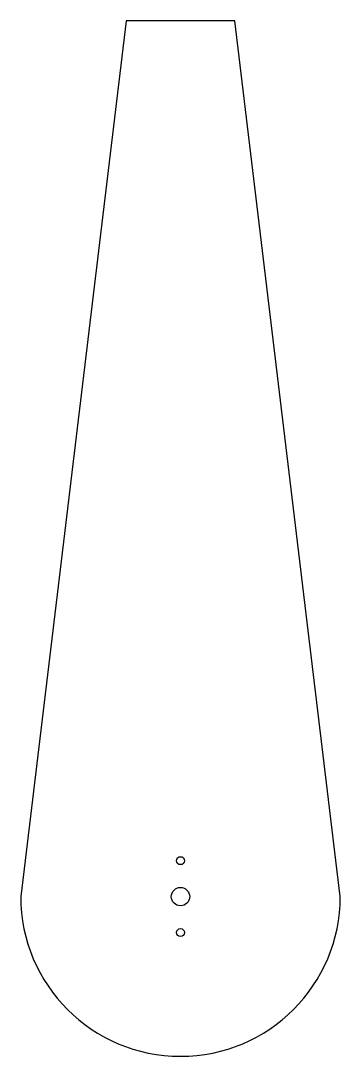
# Model space of a CAD drawing. Header units: millimetres. Extents: x -40 to 40, y -40 to 219.
import ezdxf

# ---------------------------------------------------------------- set-up
doc = ezdxf.new("R2010")
doc.units = ezdxf.units.MM

msp = doc.modelspace()

# ---------------------------------------------------------------- linework, layer by layer
msp.add_lwpolyline([(40, 0), (13.6, 219.4), (-13.6, 219.4), (-40, 0, 1)], format="xyb", close=True)
for centre, radius in [((0, 9), 1), ((0, 0), 2.3), ((0, -9), 1)]:
    msp.add_circle(centre, radius)

doc.saveas('drawing.dxf')
